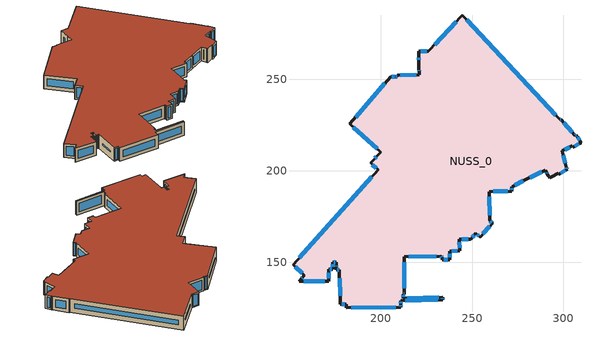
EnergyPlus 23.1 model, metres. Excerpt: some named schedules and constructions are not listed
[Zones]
NUSS_0
 floor outside (90.1-2019 Nonresidential CZ 0 Exterior Floor (Mass)): 212.43,130.4 233.89,130.82 233.92,129.52 210.98,129.03 211,126.92 211.06,125.4 181.29,125.03 181.34,127.05 178.02,126.95 177.53,146.03 175.88,145.98 175.81,150.01 173.82,149.97 173.85,146.31 171.54,146.22 171.71,139.51 155.67,139.72 158.32,142.97 152.12,148.59 198.61,200.5 194.57,204.29 199.98,210.22 183.21,225.63 205.69,251.58 208.18,251.55 209,251.56 209.01,252.18 221.12,252.46 220.8,265.38 226.17,265.28 244.76,285.19 298.17,227.85 298.54,228.11 306.54,219.26 307.05,219.42 309.58,215.47 305.01,212.9 304.72,213.67 299.39,210.87 299.23,210.58 301.6,201.94 301.92,200.86 297.34,198.08 297.01,198.79 293.62,196.86 292.45,196.22 291.76,197.36 289.93,200.26 279.66,195.3 271.88,191.21 271.7,191.2 271.74,188.78 259.45,188.7 259.71,172.76 261.27,171.35 254.37,163.77 252.13,165.79 249.38,162.71 243.03,162.64 243.22,156.25 237.74,156.15 237.86,151.38 233.6,151.34 233.59,152.69 232.87,153.4 212.9,153.09 213.06,132.59 212.4,132.59 z3.6
 wall outside (90.1-2019 Nonresidential CZ 0 Exterior Wall (Mass)): 297.01,198.79 297.34,198.08 301.92,200.86 301.6,201.94 299.23,210.58 299.39,210.87 304.72,213.67 305.01,212.9 309.58,215.47 307.05,219.42 306.54,219.26 298.54,228.11 298.17,227.85 244.76,285.19 226.17,265.28 220.8,265.38 221,257.15 221.12,252.46 209.01,252.18 209,251.56 208.18,251.55 205.69,251.58 183.21,225.63 199.98,210.22 194.57,204.29 198.61,200.5 152.12,148.59 158.32,142.97 155.67,139.72 171.71,139.51 171.54,146.22 173.85,146.31 173.82,149.97 175.81,150.01 175.88,145.98 177.53,146.03 178.02,126.95 181.34,127.05 181.29,125.03 211.06,125.4 211,126.92 210.98,129.03 233.92,129.52 233.89,130.82 212.43,130.4 212.4,132.59 213.06,132.59 212.9,153.09 232.87,153.4 233.59,152.69 233.6,151.34 237.86,151.38 237.74,156.15 243.22,156.25 243.03,162.64 249.38,162.71 252.13,165.79 254.37,163.77 261.27,171.35 259.71,172.76 259.45,188.7 271.74,188.78 271.7,191.2 271.88,191.21 279.66,195.3 289.93,200.26 291.76,197.36 292.45,196.22 z3.6:14.43; 292.45,196.22,3.6 293.62,196.86,3.6 297.01,198.79,3.6 297.01,198.79,14.43 293.62,196.86,14.43 292.45,196.22,14.43
 window (SinglePaneClr): 212.42,131.11 212.41,131.87 z4.32:13.71; 212.6,132.59 212.87,132.59 z3.79:14.24; 213.04,135.68 212.92,150 z6.69:11.34; 215.41,153.13 230.35,153.36 z6.12:11.91; 233.08,153.19 233.38,152.89 z3.89:14.14; 233.59,152.05 233.6,151.98 z4.24:13.8; 234.67,151.35 236.79,151.37 z4.67:13.36; 237.82,152.8 237.78,154.74 z5.02:13.01; 239.04,156.18 241.93,156.23 z4.9:13.13; 243.17,158.02 243.09,160.87 z5.37:12.66; 244.48,162.66 247.94,162.7 z5.04:12.99; 250.22,163.65 251.3,164.85 z4.86:13.17; 252.73,165.25 253.78,164.31 z4.4:13.63; 255.97,165.53 259.67,169.59 z5.98:12.05; 260.92,171.67 260.06,172.44 z4.08:13.95; 259.66,175.64 259.5,185.83 z6.47:11.56; 261.57,188.72 269.62,188.77 z5.71:12.32; 271.72,189.57 271.71,190.42 z4.39:13.65; 271.75,191.2 271.82,191.21 z3.65:14.38; 273.45,192.03 278.08,194.47 z5.38:12.65; 281.5,196.19 288.09,199.37 z5.64:12.39; 290.78,198.92 290.91,198.71 z5.19:12.84; 292.09,196.82 292.13,196.76 / 172.17,146.25 173.22,146.29 z4.23:13.8; 297.16,198.45 297.18,198.41 z3.97:14.06; 298.43,198.74 300.83,200.2 z4.88:13.15; 301.81,201.23 301.71,201.57 z3.98:14.05; 301.01,204.07 299.81,208.45 z5.81:12.22; 299.29,210.68 299.34,210.77 z3.72:14.31; 300.62,211.52 303.49,213.03 z4.99:13.04; 304.86,213.31 304.87,213.27 z3.99:14.04; 306.1,213.52 308.48,214.86 z4.86:13.18; 308.82,216.65 307.8,218.25 z5:13.03; 306.93,219.38 306.67,219.3 z3.73:14.3; 304.82,221.16 300.26,226.21 z6.17:11.86; 298.45,228.05 298.26,227.91 z3.71:14.32; 295.7,230.5 247.23,282.53 z7.23:10.81; 241.36,281.54 229.57,268.92 z8.59:9.44; 225.14,265.3 221.83,265.36 z4.63:13.4; 220.89,261.85 220.92,260.67 z7.12:10.91; 221.06,255 221.07,254.61 z5.75:12.28; 219.45,252.42 210.69,252.22 z5.27:12.76; 209.01,251.89 209.01,251.85 z3.9:14.13; 208.8,251.55 208.38,251.55 z3.8:14.23; 207.63,251.56 206.24,251.57 / 174.37,149.98 175.26,150 z4.15:13.88; 202.39,247.78 186.5,229.43 z8.63:9.4; 185.13,223.86 198.06,211.99 / 213.59,129.09 231.31,129.46 z6.21:11.82; 197.65,207.67 196.9,206.85 z7.06:10.97; 195.52,203.39 197.65,201.39 z4.91:13.12; 195.2,196.7 155.52,152.39 z8.7:9.33; 153.4,147.43 157.04,144.13 z5.33:12.7; 157.1,141.47 156.89,141.22 z5.54:12.5; 158.02,139.69 169.36,139.54 z5.95:12.08; 171.66,141.34 171.58,144.39 z5.43:12.6; 173.84,147.45 173.83,148.83 z4.73:13.3; 175.84,148.15 175.84,147.84 z5.46:12.57; 176.34,145.99 177.06,146.01 z4.07:13.97; 177.65,141.17 177.89,131.81 z8.46:9.57; 178.89,126.98 180.47,127.03 z4.47:13.56; 181.32,126.1 181.31,125.98 z4.55:13.48; 184.05,125.06 208.3,125.37 z6.36:11.67; 211.04,125.91 211.02,126.41 z4.11:13.92; 211,127.61 210.99,128.34 z4.29:13.74; 233.91,129.96 233.9,130.38 z4.04:13.99; 231.83,130.78 214.49,130.44 z5.66:12.37
 roof outside (90.1-2019 Nonresidential CZ 0 Exterior Roof (Mass)): 212.43,130.4 212.4,132.59 213.06,132.59 212.9,153.09 232.87,153.4 233.59,152.69 233.6,151.34 237.86,151.38 237.74,156.15 243.22,156.25 243.03,162.64 249.38,162.71 252.13,165.79 254.37,163.77 261.27,171.35 259.71,172.76 259.45,188.7 271.74,188.78 271.7,191.2 271.88,191.21 279.66,195.3 289.93,200.26 291.76,197.36 292.45,196.22 293.62,196.86 297.01,198.79 297.34,198.08 301.92,200.86 301.6,201.94 299.23,210.58 299.39,210.87 304.72,213.67 305.01,212.9 309.58,215.47 307.05,219.42 306.54,219.26 298.54,228.11 298.17,227.85 244.76,285.19 226.17,265.28 220.8,265.38 221.12,252.46 209.01,252.18 209,251.56 208.18,251.55 205.69,251.58 183.21,225.63 199.98,210.22 194.57,204.29 198.61,200.5 152.12,148.59 158.32,142.97 155.67,139.72 171.71,139.51 171.54,146.22 173.85,146.31 173.82,149.97 175.81,150.01 175.88,145.98 177.53,146.03 178.02,126.95 181.34,127.05 181.29,125.03 211.06,125.4 211,126.92 210.98,129.03 233.92,129.52 233.89,130.82 z14.43
[Schedule:Day:Hourly]
876ec8e8-6239-47af-bf89-a2084fae2918: Fraction, 0, 0, 0, 0, 0, 0, 0, 0, 1, 1, 1, 0, 0, 0, 0, 0, 0, 0, 1, 1, 1, 1, 0, 0
a9e61d66-6722-4b33-9324-143ab4627e9f: Fraction, 1, 0, 1, 1, 0, 0, 0, 0, 1, 1, 0, 0, 0, 1, 1, 1, 1, 0, 1, 0, 0, 1, 0, 0
1a0af2e9-4b42-4eb6-8c28-5a185e4a4d54: Fraction, 0, 0, 0, 0, 1, 1, 1, 1, 1, 1, 1, 0, 0, 1, 0, 0, 0, 0, 0, 1, 1, 1, 1, 1
e8d10a79-a582-440f-aabd-83c807ff15a0: Fraction, 1, 1, 1, 1, 0, 0, 0, 0, 0, 1, 0, 0, 0, 1, 0, 0, 0, 1, 1, 1, 1, 1, 1, 1
a1376700-d90e-460a-8a66-6aa942cc6954: Fraction, 1, 0, 0, 0, 0, 0, 0, 0, 1, 1, 1, 0, 0, 0, 0, 0, 1, 1, 1, 1, 1, 1, 1, 1
607036e4-3db6-4a3c-850c-1c5f49845c5d: Fraction, 1, 1, 1, 1, 1, 1, 1, 1, 1, 1, 1, 0, 0, 1, 0, 0, 0, 0, 1, 1, 1, 1, 1, 1
c1ba0cc3-5173-49c6-89cc-13a19dbe523c: Fraction, 1, 1, 1, 1, 1, 1, 1, 1, 1, 0, 1, 0, 0, 0, 0, 0, 0, 0, 1, 1, 1, 1, 1, 1
d56fc746-1639-4005-9360-7b05f8babd39: Fraction, 1, 1, 1, 1, 1, 1, 1, 1, 1, 1, 0, 0, 0, 1, 0, 0, 0, 0, 1, 1, 1, 1, 1, 1
f6ffa7d9-83e9-4cbc-b5a4-8c1c73e2650f: Fraction, 1, 1, 1, 1, 1, 1, 0, 0, 0, 1, 0, 1, 1, 1, 1, 1, 1, 1, 1, 0, 1, 1, 1, 1
be85f18a-2046-4d11-bdd0-4e70c95604e3: Fraction, 0, 1, 1, 1, 0, 1, 1, 1, 1, 1, 0, 0, 1, 0, 0, 0, 0, 1, 1, 1, 1, 1, 1, 1
70f38915-f384-47da-903e-f38c004f76d6: Fraction, 1, 1, 1, 1, 1, 1, 1, 1, 1, 0, 0, 0, 1, 1, 0, 0, 0, 0, 1, 1, 1, 1, 1, 1
03185762-53e7-451d-9bac-a02219a8906f: Fraction, 1, 1, 1, 1, 1, 1, 1, 1, 1, 0, 0, 0, 1, 1, 0, 0, 0, 1, 1, 1, 1, 1, 1, 1
9b2a5c97-5a77-4cc9-bbb3-cd25010448a4: Fraction, 1, 1, 1, 1, 0, 1, 1, 1, 1, 1, 0, 0, 0, 0, 0, 0, 0, 0, 1, 1, 1, 1, 0, 1
a3a9730d-a4e3-42da-8fc9-62bdb3ef0e84: Fraction, 1, 0, 0, 0, 0, 0, 0, 1, 1, 1, 0, 0, 0, 1, 1, 1, 1, 1, 0, 0, 0, 0, 0, 0
64ab7553-2957-4c19-a9d5-751102d3c31d: Fraction, 0, 0, 0, 0, 0, 0, 1, 1, 1, 1, 0, 0, 0, 1, 0, 0, 0, 0, 1, 1, 1, 1, 1, 1
115d0b0f-e25a-438b-a5c7-d4435b67be77: Fraction, 1, 0, 0, 0, 0, 0, 0, 0, 1, 1, 1, 1, 1, 1, 0, 0, 1, 1, 1, 1, 1, 1, 1, 1
3b2bc689-ce77-4ccb-8758-c49a0ed5814f: Fraction, 0, 1, 0, 0, 0, 0, 0, 0, 1, 1, 0, 0, 0, 0, 0, 0, 0, 0, 0, 0, 0, 0, 0, 0
2c651701-4658-4c84-9a32-1c25dcd04e94: Fraction, 0, 0, 0, 0, 0, 0, 0, 0, 0, 0, 1, 1, 0, 1, 1, 1, 1, 1, 1, 1, 1, 1, 1, 0
f1bae75f-fd01-4bd9-9b2b-234ea561d60c: Fraction, 0, 0, 0, 0, 0, 0, 0, 0, 1, 1, 1, 1, 1, 1, 0, 0, 1, 1, 1, 1, 0, 1, 1, 0
0bd6c0f0-91a2-47b5-aeb8-c6ce6e5885e1: Fraction, 0, 0, 0, 0, 0, 0, 0, 0, 1, 1, 1, 1, 1, 1, 0, 0, 1, 1, 1, 1, 1, 1, 1, 1
c49fa7bb-8597-4b8c-a215-db95079958b0: Fraction, 1, 0, 1, 0, 0, 0, 0, 0, 1, 1, 1, 0, 0, 0, 1, 1, 1, 1, 1, 1, 1, 1, 1, 1
9d1ccf5b-c270-4f60-be21-a23810dfac25: Fraction, 1, 0, 0, 0, 0, 0, 0, 0, 0, 1, 1, 0, 0, 0, 0, 0, 0, 1, 1, 1, 1, 1, 1, 1
31f15fd2-9e72-47d1-8dcd-68b05e15336f: Fraction, 1, 1, 1, 0, 0, 0, 0, 0, 1, 1, 1, 0, 0, 0, 0, 0, 0, 0, 0, 1, 1, 1, 1, 1
9667da01-54cd-43c4-9ef4-38d96ea0ba8d: Fraction, 1, 1, 1, 0, 0, 0, 0, 0, 1, 1, 0, 0, 0, 1, 0, 0, 0, 1, 0, 0, 0, 0, 0, 0
e2c40568-4e96-4941-afb5-d697df6a2b10: Fraction, 0, 1, 0, 0, 0, 0, 0, 0, 1, 1, 1, 1, 0, 1, 0, 1, 1, 1, 1, 1, 1, 1, 1, 1
683656f6-fadc-4041-9fb2-deaece7f9281: Fraction, 1, 1, 1, 1, 1, 1, 1, 1, 1, 1, 1, 1, 1, 0, 0, 0, 1, 1, 1, 1, 1, 1, 1, 1
9840b3d5-c65a-49dd-80b7-ae89a209f22c: Fraction, 1, 1, 1, 1, 0, 1, 1, 1, 1, 1, 1, 0, 0, 0, 0, 0, 0, 1, 1, 1, 1, 1, 1, 1
b28a7bb1-4176-4dd3-9a4f-ab84fb976739: Fraction, 1, 1, 1, 1, 0, 1, 1, 1, 1, 0, 0, 1, 1, 0, 0, 0, 0, 0, 0, 0, 0, 0, 0, 0
d6e51689-f7c2-4301-b57e-c6fa9a5daa15: Fraction, 0, 0, 0, 0, 0, 0, 0, 0, 0, 1, 1, 0, 1, 0, 0, 0, 0, 0, 0, 1, 1, 1, 1, 0
6c3073a6-ab06-4235-9017-6927200e6482: Fraction, 0, 0, 0, 0, 0, 0, 0, 0, 1, 1, 1, 1, 1, 1, 0, 0, 0, 1, 1, 1, 1, 1, 1, 1
a42f48ff-5fff-44b7-8fd0-f8e580e06539: Fraction, 1, 1, 0, 1, 1, 1, 1, 0, 1, 1, 1, 1, 1, 0, 0, 0, 0, 1, 1, 1, 1, 1, 0, 1
40ff4dd5-4854-40ae-8f99-805271141028: Fraction, 1, 1, 0, 0, 0, 0, 0, 0, 1, 1, 1, 0, 0, 0, 0, 0, 0, 0, 1, 1, 1, 1, 1, 1
8f78ffef-9e08-42af-a63c-990ef2441115: Fraction, 1, 1, 0, 0, 0, 0, 0, 0, 1, 1, 0, 0, 0, 0, 0, 0, 0, 0, 0, 1, 1, 1, 1, 1
2d841ac1-fd33-4e80-bcba-2aa0d97fcb88: Fraction, 1, 1, 0, 0, 0, 0, 0, 0, 1, 0, 0, 0, 0, 0, 0, 0, 0, 0, 1, 1, 1, 1, 1, 1
733950cd-955d-48b0-a97e-17ca6e33c9a2: Fraction, 1, 1, 0, 0, 0, 0, 0, 0, 1, 1, 0, 0, 0, 0, 0, 0, 0, 0, 1, 1, 1, 1, 1, 1
51c1cd0a-3499-49ea-aa6d-aed0d9b77526: Fraction, 1, 1, 0, 0, 0, 0, 0, 0, 1, 0, 1, 0, 0, 0, 0, 0, 0, 0, 1, 1, 1, 1, 1, 1
f3e3f36a-d68d-48b3-ae33-781fc5dfb02f: Fraction, 1, 1, 1, 1, 1, 1, 1, 1, 1, 1, 1, 0, 0, 0, 0, 0, 0, 0, 1, 1, 1, 1, 1, 1
3df33831-85c5-448b-8aac-588433c1bd33: Fraction, 1, 1, 1, 1, 1, 1, 1, 1, 1, 0, 0, 0, 0, 0, 0, 0, 0, 1, 1, 1, 1, 1, 1, 1
426ca321-c787-4ba9-b261-dcfc3acb5232: Fraction, 1, 0, 0, 0, 0, 0, 0, 0, 0, 0, 0, 0, 1, 1, 1, 0, 0, 1, 1, 1, 1, 1, 1, 1
c36c2ac1-c6d0-463b-b881-41b8fd4b05bf: Fraction, 1, 0, 1, 0, 0, 0, 0, 0, 0, 1, 1, 1, 0, 0, 0, 0, 0, 1, 1, 1, 1, 1, 1, 0
6a3100f2-e325-48a1-8bea-269bdbf3876a: Fraction, 1, 1, 1, 0, 0, 0, 1, 0, 1, 1, 1, 0, 1, 1, 1, 1, 1, 1, 1, 1, 1, 1, 1, 1
13a0a8f6-bf20-4d9d-9014-93e2b870b512: Fraction, 0, 0, 0, 0, 0, 0, 0, 0, 1, 1, 1, 0, 0, 1, 1, 1, 1, 1, 1, 1, 1, 1, 1, 1
e94b80a1-a26d-4c09-9998-321c404c070a: Fraction, 1, 1, 1, 1, 1, 1, 0, 0, 1, 1, 1, 1, 0, 0, 0, 1, 1, 1, 1, 1, 1, 1, 1, 1
3e8813d0-492f-488b-8516-507ab90dc8ef: Fraction, 1, 1, 0, 0, 0, 0, 0, 0, 1, 1, 1, 1, 0, 0, 0, 0, 1, 1, 1, 1, 1, 1, 1, 1
3bcbf811-bb92-4763-b3d1-95e8e9118ecb: Fraction, 1, 1, 1, 0, 0, 0, 1, 1, 1, 1, 1, 0, 0, 0, 0, 0, 0, 0, 1, 1, 1, 1, 1, 1
92a0dfc7-dd3e-4fba-89ee-3372377ad9b2: Fraction, 1, 1, 1, 0, 0, 0, 1, 1, 1, 1, 0, 0, 0, 0, 0, 0, 0, 0, 0, 1, 1, 1, 1, 1
c68e7d12-3680-4a09-af37-bcef95bc8e46: Fraction, 1, 1, 1, 1, 1, 0, 0, 1, 1, 1, 1, 1, 1, 1, 1, 1, 1, 1, 1, 1, 1, 1, 1, 1
601cade8-ff11-4891-a10b-39adedb5c787: Fraction, 1, 1, 1, 1, 1, 1, 1, 1, 1, 1, 1, 1, 0, 1, 0, 0, 0, 0, 1, 1, 1, 1, 1, 1
9373191d-be75-43cd-90f2-d310777f5c83: Fraction, 1, 1, 1, 1, 1, 0, 0, 0, 1, 1, 1, 0, 0, 0, 0, 0, 1, 1, 1, 1, 1, 1, 1, 1
60a4c92b-93cf-41ec-acf1-fa337fb630fd: Fraction, 1, 1, 1, 1, 1, 1, 1, 1, 1, 0, 1, 0, 0, 0, 1, 0, 1, 1, 1, 1, 1, 1, 1, 1
b68450ac-d91c-4fd7-99b4-5c5364d8ed33: Fraction, 1, 1, 1, 1, 0, 1, 0, 1, 1, 1, 0, 0, 0, 1, 0, 0, 0, 1, 1, 1, 0, 0, 0, 0
922d8e17-64c5-4a9d-aaba-7cd021e45c19: Fraction, 0, 0, 1, 1, 0, 0, 0, 0, 1, 1, 1, 1, 1, 1, 1, 1, 1, 1, 1, 1, 1, 1, 1, 1
3419db39-1596-493b-9e68-723a86614c9c: Fraction, 1, 1, 1, 1, 1, 0, 1, 0, 1, 1, 1, 0, 0, 0, 0, 0, 1, 1, 1, 0, 0, 0, 0, 0
aa10c522-baba-4d78-81ab-bdcbdafb8d4d: Fraction, 0, 0, 0, 1, 1, 0, 0, 0, 1, 1, 1, 1, 1, 1, 1, 1, 1, 1, 1, 1, 1, 1, 1, 1
f64d1df0-918c-460b-90d2-700eb7d60278: Fraction, 1, 1, 1, 1, 0, 1, 0, 0, 0, 1, 1, 1, 0, 1, 1, 1, 1, 1, 1, 1, 1, 1, 1, 1
697aae9e-ebb0-44ca-b2d9-b99f6609d1a6: Fraction, 1, 1, 1, 0, 1, 1, 1, 1, 1, 1, 1, 0, 0, 1, 0, 0, 1, 0, 1, 1, 1, 1, 1, 1
e66be186-ca1f-4d33-81fa-adbc96aed0f5: Fraction, 1, 1, 1, 1, 1, 1, 1, 1, 1, 1, 1, 0, 0, 1, 1, 1, 1, 1, 1, 1, 1, 1, 1, 0
3432108e-c91b-4fef-a189-9a335c9d973e: Fraction, 0, 1, 0, 0, 0, 0, 0, 0, 1, 1, 1, 0, 0, 0, 0, 0, 1, 1, 1, 1, 1, 1, 1, 1
bda50679-5ae6-484f-939a-b6d9dbf6f324: Fraction, 1, 0, 0, 0, 0, 0, 0, 0, 1, 1, 0, 1, 1, 1, 0, 1, 1, 1, 1, 1, 0, 0, 0, 0
f6e8aff2-da4b-4d65-bc4d-cc71d5a118e6: Fraction, 0, 0, 0, 1, 0, 1, 1, 1, 1, 1, 1, 1, 0, 0, 0, 0, 1, 0, 1, 1, 1, 1, 1, 1
4544db79-f6e6-4c6d-97bc-f2e3af44b91e: Fraction, 1, 1, 1, 1, 1, 1, 0, 0, 1, 1, 1, 0, 0, 1, 1, 1, 1, 1, 1, 1, 1, 1, 1, 1
9bf44b40-4f3f-4c79-898a-d7f8497a358e: Fraction, 1, 0, 0, 0, 0, 0, 1, 0, 0, 0, 0, 1, 1, 1, 1, 1, 1, 1, 1, 1, 1, 1, 1, 1
74c57078-0b44-4d18-9a5c-e48d6593fe95: Fraction, 1, 1, 1, 0, 1, 0, 0, 1, 1, 1, 1, 0, 1, 0, 0, 0, 0, 0, 0, 1, 1, 1, 1, 1
1dd183df-8a21-46ab-80e7-a89408cd0f79: Fraction, 1, 1, 1, 0, 0, 0, 1, 1, 1, 1, 1, 1, 0, 0, 0, 0, 1, 1, 1, 1, 1, 1, 1, 1
9b435826-20fd-46d9-9b9a-4bc92621f0a6: Fraction, 1, 0, 0, 0, 0, 1, 0, 0, 1, 1, 1, 0, 0, 0, 0, 0, 0, 0, 0, 1, 1, 1, 1, 1
9dcae1f7-a80c-4531-ac4f-d58bc6ae8ba5: Fraction, 1, 1, 0, 0, 0, 1, 1, 0, 1, 1, 0, 0, 0, 0, 0, 0, 0, 0, 0, 0, 1, 1, 1, 1
39b3cbb4-3586-491f-9795-7a064f88abcf: Fraction, 1, 1, 1, 1, 1, 1, 1, 0, 1, 1, 0, 0, 0, 0, 0, 0, 1, 0, 0, 0, 0, 0, 1, 1
6b486610-c3a1-4f6e-891a-083130f1460c: Fraction, 1, 1, 1, 1, 1, 1, 1, 1, 1, 0, 1, 0, 0, 0, 1, 1, 1, 1, 1, 1, 1, 1, 0, 0
2345252a-76a2-4214-a964-5dd1ff30ef0b: Fraction, 0, 0, 0, 0, 0, 0, 0, 0, 0, 1, 0, 1, 1, 0, 1, 1, 1, 1, 1, 0, 1, 1, 1, 0
9e7f9ef8-f346-4500-aac0-b18bab8b5892: Fraction, 0, 0, 0, 0, 0, 0, 0, 0, 1, 1, 1, 0, 0, 0, 1, 1, 0, 0, 1, 1, 1, 1, 1, 0
3a8a4569-bfd8-4016-8488-ffe6d2ca4c98: Fraction, 1, 1, 1, 1, 1, 1, 1, 1, 1, 1, 0, 1, 0, 0, 0, 1, 1, 1, 1, 1, 1, 1, 1, 1
088495ad-3014-4146-9594-a4451b7567fc: Fraction, 1, 0, 0, 0, 0, 0, 0, 0, 0, 1, 0, 0, 0, 0, 0, 1, 1, 1, 1, 0, 1, 0, 0, 0
a20d4cd5-df48-412a-aed5-fc9e41d4c4a2: Fraction, 1, 1, 1, 1, 0, 0, 0, 0, 0, 0, 0, 1, 1, 1, 1, 1, 1, 1, 0, 1, 1, 1, 1, 1
3f1106c9-b0c4-41ee-b0cf-b9bc961b46bd: Fraction, 1, 0, 1, 1, 0, 1, 1, 0, 1, 1, 0, 0, 0, 1, 1, 0, 1, 1, 1, 1, 1, 1, 1, 1
24c934a2-3e93-4215-87f0-287372ba6b7c: Fraction, 1, 1, 1, 1, 0, 0, 0, 0, 1, 1, 0, 0, 1, 1, 1, 1, 1, 1, 1, 1, 1, 1, 1, 1
4371a0ed-4ac4-4768-b2b9-5d9ca4f572a7: Fraction, 1, 1, 1, 1, 1, 0, 1, 1, 1, 0, 1, 0, 0, 0, 0, 0, 1, 1, 1, 1, 1, 1, 1, 0
f719356a-e418-4000-aad6-70e1bd826c34: Fraction, 0, 0, 0, 0, 0, 0, 0, 0, 1, 0, 0, 0, 0, 0, 0, 0, 1, 1, 1, 1, 1, 1, 1, 1
b4343fa4-8995-423f-bab3-6d518d9c9536: Fraction, 1, 1, 1, 1, 1, 1, 1, 1, 1, 0, 0, 0, 0, 0, 0, 1, 1, 1, 1, 1, 1, 1, 1, 1
21738ec4-87f6-42b0-ada5-1f684e99e804: Fraction, 1, 0, 1, 1, 0, 0, 0, 0, 1, 0, 0, 0, 0, 0, 0, 0, 0, 0, 1, 1, 1, 1, 1, 1
720d78a4-c903-418e-be40-1dabe072cf2d: Fraction, 1, 1, 0, 0, 0, 0, 0, 0, 1, 1, 1, 1, 1, 0, 1, 0, 0, 1, 1, 1, 1, 1, 1, 1
cd8457eb-e8cb-42c0-ad94-bfe82de98873: Fraction, 1, 1, 0, 0, 0, 0, 0, 0, 0, 0, 1, 1, 1, 1, 1, 1, 1, 1, 1, 1, 0, 1, 1, 1
0dc55207-26b7-49a7-ac68-a10559016382: Fraction, 0, 0, 0, 0, 0, 1, 1, 1, 1, 1, 1, 0, 0, 0, 0, 0, 0, 1, 1, 1, 1, 1, 1, 1
15246a11-16b7-4809-9374-20e35c2a04db: Fraction, 1, 0, 0, 0, 0, 0, 0, 1, 1, 1, 1, 1, 1, 1, 1, 1, 0, 0, 0, 0, 0, 0, 0, 0
e06ba431-1cac-4688-90c9-a3f9657cfd1f: Fraction, 1, 0, 1, 1, 0, 1, 1, 1, 1, 1, 1, 1, 0, 1, 1, 1, 1, 1, 1, 1, 1, 1, 1, 1
351f055f-62be-4399-a64f-3c5ae52aae04: Fraction, 1, 0, 0, 0, 0, 0, 0, 0, 0, 0, 1, 1, 1, 1, 1, 0, 0, 1, 1, 1, 1, 1, 1, 1
816a9efe-285f-43fb-987d-a6d5d2e33960: Fraction, 0, 0, 0, 1, 0, 0, 0, 0, 1, 1, 0, 0, 0, 0, 0, 0, 0, 0, 1, 1, 1, 1, 1, 1
48b0f9d1-77e4-4755-866d-5ea3281d1d9a: Fraction, 1, 0, 1, 1, 1, 1, 1, 1, 1, 1, 0, 1, 1, 1, 0, 0, 0, 0, 0, 1, 1, 1, 1, 0
e05d9dc6-ea24-4166-9544-ccacc8149626: Fraction, 0, 0, 0, 0, 0, 1, 0, 0, 0, 1, 1, 1, 1, 0, 0, 1, 1, 1, 1, 1, 1, 1, 1, 0
e8570201-0a0c-4c13-96bf-accef72f5e24: Fraction, 0, 0, 0, 0, 0, 0, 1, 1, 1, 1, 1, 0, 0, 0, 0, 0, 0, 1, 1, 1, 1, 1, 1, 1
49b571b2-bf1f-4f9b-ad0d-2b56bd1ef5a4: Fraction, 1, 0, 0, 0, 0, 0, 0, 1, 1, 1, 1, 0, 0, 0, 0, 1, 1, 1, 1, 1, 1, 1, 1, 1
337403ee-a6ff-45dd-98e0-a04807846a44: Fraction, 1, 1, 0, 0, 0, 0, 0, 1, 1, 1, 0, 0, 0, 0, 1, 1, 1, 1, 1, 1, 1, 1, 1, 1
10c7bf96-d7c6-4c30-81ea-9029f5922230: Fraction, 0, 0, 0, 0, 0, 0, 0, 1, 1, 0, 0, 0, 1, 1, 1, 1, 1, 1, 1, 1, 1, 1, 1, 1
73fadde5-23a4-4cbe-8016-394e44426f30: Fraction, 0, 0, 0, 0, 0, 0, 0, 0, 1, 0, 0, 1, 1, 1, 0, 0, 1, 1, 1, 1, 1, 1, 1, 1
ed708cc0-8456-4eea-a7d8-5f320bb02ded: Fraction, 1, 1, 1, 0, 0, 0, 1, 1, 1, 0, 0, 0, 0, 0, 0, 0, 0, 0, 1, 1, 1, 1, 1, 1
ee39e2d9-1a3f-404f-8d1f-2329d7a6ddd9: Fraction, 1, 1, 1, 1, 1, 1, 1, 0, 0, 0, 0, 1, 1, 1, 1, 1, 1, 1, 1, 1, 1, 1, 1, 0
6ccc0f88-3d54-4476-a059-d7117e05367d: Fraction, 0, 0, 0, 0, 0, 0, 0, 0, 1, 1, 1, 0, 0, 0, 0, 1, 1, 1, 0, 0, 0, 0, 0, 0
8816c118-fb44-4a20-bdd6-8ae7d16e6015: Fraction, 0, 0, 0, 0, 0, 0, 0, 0, 0, 0, 0, 0, 0, 0, 0, 1, 1, 1, 1, 0, 0, 0, 1, 0
a3965fbe-8fce-42e6-89bd-3688f0cd41fd: Fraction, 0, 0, 0, 0, 0, 0, 0, 0, 1, 1, 0, 0, 1, 0, 1, 1, 1, 1, 1, 1, 1, 1, 1, 0
f490c71d-f4b7-4a31-9462-1121b848202a: Fraction, 0, 0, 0, 0, 0, 0, 0, 1, 1, 1, 0, 1, 1, 1, 1, 1, 1, 1, 1, 0, 0, 0, 0, 0
5202d791-ba9d-4538-92dc-ee2dac61356f: Fraction, 0, 0, 0, 0, 0, 1, 1, 1, 1, 1, 0, 0, 0, 0, 0, 0, 0, 1, 1, 1, 1, 1, 1, 1
f6f05dee-a0e1-4311-944f-571f9fe0c809: Fraction, 0, 0, 0, 0, 0, 0, 0, 0, 0, 0, 1, 1, 1, 1, 1, 1, 0, 1, 1, 1, 1, 1, 1, 1
6c4c6eca-5c6a-4452-ac20-323a449c7a6b: Fraction, 0, 0, 0, 0, 0, 0, 0, 0, 0, 0, 0, 0, 1, 1, 1, 1, 1, 1, 1, 1, 1, 0, 0, 0
70cf590a-6487-45e4-a5f2-3e9c93425fb6: Fraction, 0, 0, 0, 0, 0, 0, 0, 1, 1, 1, 0, 0, 0, 0, 0, 0, 0, 1, 1, 1, 1, 0, 0, 0
1782b94c-5a60-464c-a027-787108a9384f: Fraction, 0, 0, 0, 0, 0, 0, 0, 0, 1, 1, 0, 0, 0, 0, 1, 0, 0, 0, 0, 0, 0, 0, 0, 0
7dfa72b6-343a-4050-90bd-a52f681e4092: Fraction, 0, 0, 0, 0, 0, 0, 0, 0, 0, 1, 1, 1, 1, 0, 1, 1, 1, 1, 1, 1, 1, 1, 1, 1
3f8a1e2c-6b60-44e3-adf4-676d03df1d1e: Fraction, 0, 0, 0, 0, 0, 0, 0, 0, 1, 0, 0, 0, 0, 0, 0, 0, 0, 1, 0, 0, 0, 0, 0, 0
d864490d-3210-45f4-a638-eb8f16cc39bd: Fraction, 0, 0, 0, 0, 0, 0, 0, 0, 1, 1, 0, 0, 0, 0, 0, 0, 1, 1, 1, 1, 1, 1, 0, 0
a696936d-ca4b-4eed-8abb-c7522f789ac4: Fraction, 0, 0, 0, 0, 0, 0, 0, 1, 1, 1, 0, 0, 0, 1, 1, 1, 1, 0, 0, 0, 0, 0, 0, 0
2cf2c911-c1f7-40e5-9d51-7087e715f1e9: Fraction, 0, 0, 0, 0, 0, 0, 0, 0, 1, 1, 0, 0, 0, 0, 0, 0, 0, 1, 1, 1, 1, 1, 1, 0
799180d2-b9ae-40be-af0a-a6a48dacb040: Fraction, 0, 0, 0, 0, 1, 0, 0, 1, 1, 1, 1, 0, 0, 0, 0, 0, 1, 1, 1, 1, 1, 1, 1, 1
44f7ef31-971a-4518-8545-d919656c95d8: Fraction, 1, 1, 1, 1, 1, 0, 0, 0, 1, 1, 1, 1, 1, 0, 1, 1, 1, 1, 1, 1, 1, 1, 1, 1
9433f418-59da-4112-9de5-fa22b9416852: Fraction, 0, 0, 0, 0, 0, 0, 0, 0, 1, 1, 0, 0, 0, 0, 1, 1, 1, 1, 1, 1, 1, 1, 1, 1
6f784ecb-854b-4f03-bb5f-07babbe35941: Fraction, 1, 1, 1, 1, 1, 1, 1, 0, 1, 1, 1, 1, 1, 0, 1, 1, 1, 1, 1, 1, 1, 1, 0, 0
34b975d4-40c4-45cb-9901-a1a1e7789b1f: Fraction, 0, 0, 0, 0, 0, 0, 0, 0, 1, 1, 1, 0, 1, 1, 1, 1, 1, 1, 1, 1, 1, 0, 0, 0
3d01a4df-efe5-4dfd-98ee-79d237534ae2: Fraction, 0, 0, 0, 0, 0, 0, 0, 0, 1, 1, 1, 1, 0, 0, 0, 1, 1, 1, 1, 1, 1, 1, 0, 0
fbac8772-4cdc-4e57-8465-cc7b9f5eac71: Fraction, 0, 0, 0, 0, 0, 0, 0, 0, 0, 1, 1, 1, 0, 0, 1, 1, 1, 1, 1, 0, 0, 0, 0, 0
d589e3ea-5053-4ea2-9c20-be2d4909c665: Fraction, 0, 0, 0, 0, 0, 0, 0, 0, 1, 0, 1, 1, 0, 0, 0, 0, 0, 0, 0, 0, 0, 0, 0, 0
c4916abb-b2ad-476d-8f96-8484dc341e54: Fraction, 0, 0, 0, 0, 0, 0, 0, 0, 1, 1, 0, 1, 1, 1, 1, 1, 1, 1, 0, 0, 0, 0, 0, 0
7a63e994-8349-4fb9-9334-19aaf1661e27: Fraction, 0, 0, 0, 0, 0, 0, 0, 0, 0, 1, 1, 1, 1, 0, 1, 1, 1, 1, 0, 0, 0, 0, 0, 0
b35114da-5655-47b6-8de6-31ac881dc5b9: Fraction, 0, 0, 0, 0, 0, 0, 0, 0, 0, 1, 1, 1, 0, 1, 1, 1, 1, 1, 1, 1, 1, 1, 1, 0
3335b501-af20-4e84-8871-4ff38f09e91e: Fraction, 0, 0, 0, 0, 0, 0, 0, 0, 0, 1, 1, 1, 0, 0, 0, 0, 1, 0, 0, 0, 0, 0, 0, 0
8c68b96a-309b-4b31-8be1-7ae49cd13c84: Fraction, 0, 0, 0, 0, 0, 0, 0, 0, 1, 1, 0, 0, 1, 1, 1, 1, 0, 0, 0, 0, 0, 0, 0, 0
08df0620-bc0f-4f1e-a291-d97b0265b07c: Fraction, 0, 0, 0, 0, 0, 0, 0, 0, 1, 1, 1, 1, 0, 0, 0, 0, 0, 0, 0, 0, 0, 0, 0, 0
23f87ad7-04ca-4383-aea9-5747ff55a658: Fraction, 0, 0, 0, 0, 0, 0, 0, 0, 1, 1, 1, 1, 1, 1, 1, 0, 0, 0, 0, 0, 0, 0, 0, 0
cbba1440-437c-4dc6-bc1d-d4b3165ffd57: Fraction, 0, 0, 0, 0, 0, 0, 0, 0, 0, 0, 0, 0, 0, 0, 0, 1, 1, 1, 0, 0, 0, 0, 0, 0
5480ca2d-c97a-4c48-badc-64dd90faf97c: Fraction, 0, 0, 0, 0, 0, 0, 0, 0, 1, 0, 0, 0, 0, 0, 0, 0, 0, 0, 0, 0, 0, 0, 0, 0
e3ecac3e-90a6-4fb0-8ded-8c5df6200a0b: Fraction, 0, 0, 0, 0, 0, 0, 0, 0, 0, 1, 1, 1, 1, 1, 1, 1, 0, 0, 1, 1, 1, 1, 0, 0
b3145cb1-c501-4b5a-a994-2fc55e78c927: Fraction, 0, 0, 0, 0, 0, 0, 0, 1, 1, 1, 0, 0, 0, 0, 0, 0, 0, 1, 1, 1, 1, 1, 1, 1
7cc062d3-7db4-4101-8eab-def4c144b714: Fraction, 1, 0, 0, 0, 0, 0, 0, 0, 1, 1, 0, 1, 0, 0, 0, 1, 1, 1, 1, 1, 1, 1, 1, 0
f1012adb-a5e9-41f9-ab78-9b0f5e6356ed: Fraction, 0, 0, 0, 0, 0, 0, 0, 0, 1, 1, 1, 0, 0, 0, 1, 1, 1, 0, 0, 0, 0, 0, 0, 0
141212f1-c4aa-45d0-8125-36cd331c4696: Fraction, 0, 0, 0, 0, 0, 0, 0, 0, 1, 1, 0, 0, 0, 0, 0, 0, 0, 0, 1, 1, 1, 1, 0, 0
e6f94b54-92af-43df-92e9-2e366d776720: Fraction, 0, 0, 0, 0, 0, 0, 0, 0, 1, 1, 0, 1, 1, 1, 0, 0, 0, 0, 0, 0, 0, 0, 0, 0
c2bd7b1b-f535-4c74-9d5c-cfb81de0ec8c: Fraction, 0, 0, 0, 0, 0, 0, 0, 0, 1, 1, 1, 0, 0, 1, 1, 1, 1, 1, 1, 1, 0, 0, 0, 0
ab33c93b-2851-4ab8-9998-4b37505cfaaf: Fraction, 0, 0, 0, 0, 0, 0, 0, 0, 1, 1, 0, 0, 0, 0, 1, 1, 0, 1, 1, 1, 1, 0, 0, 0
8174e060-dd23-4e38-af91-e0f2421186ad: Fraction, 0, 0, 0, 0, 0, 0, 0, 0, 0, 1, 0, 0, 0, 0, 0, 0, 0, 1, 1, 1, 1, 1, 0, 0
c4c1c104-fa2d-4e91-b125-bdb01620f8da: Fraction, 0, 0, 0, 0, 0, 0, 0, 0, 1, 1, 0, 0, 0, 1, 0, 0, 1, 1, 0, 0, 0, 0, 0, 0
d71529bb-8d10-426c-b35f-bbcff7db770e: Fraction, 0, 0, 0, 0, 0, 0, 0, 0, 0, 1, 1, 1, 1, 0, 1, 1, 1, 1, 1, 1, 1, 0, 0, 0
017bc6e2-0370-4f22-a1da-ac7d24404963: Fraction, 0, 0, 0, 0, 0, 0, 0, 0, 1, 1, 1, 0, 0, 0, 0, 1, 1, 1, 1, 1, 1, 1, 1, 1
c8fc45f6-69d4-44ac-8fce-0d0673151ce0: Fraction, 1, 0, 0, 0, 0, 0, 0, 1, 1, 1, 0, 0, 0, 0, 1, 1, 1, 1, 1, 1, 0, 0, 0, 1
8a50fe84-0c52-4590-be90-dc87442c7943: Fraction, 1, 1, 1, 1, 1, 1, 1, 1, 1, 1, 1, 0, 0, 1, 1, 0, 1, 1, 1, 1, 1, 1, 1, 1
ca64477e-dbdb-4330-a299-37f73a9c3bf6: Fraction, 1, 1, 1, 1, 1, 1, 1, 1, 1, 1, 1, 0, 0, 0, 0, 1, 1, 1, 1, 1, 1, 1, 1, 1
70083ee0-a007-4558-871b-670080fb052b: Fraction, 1, 1, 1, 1, 1, 1, 1, 1, 1, 1, 1, 0, 1, 1, 1, 1, 1, 1, 1, 1, 1, 1, 1, 1
4067473e-5e5d-4d10-81d9-7fd25f9d4eac: Fraction, 1, 1, 1, 1, 0, 1, 1, 1, 1, 1, 1, 0, 0, 0, 1, 1, 1, 1, 1, 1, 1, 1, 1, 1
36013513-7e0f-4178-a59f-a52e7f62d027: Fraction, 1, 1, 1, 1, 0, 1, 1, 1, 1, 1, 1, 0, 0, 0, 1, 0, 0, 0, 1, 1, 0, 0, 0, 0
a90c5cd5-f62c-49a5-a668-caf4896b9ad3: Fraction, 0, 0, 0, 1, 0, 0, 0, 0, 1, 0, 0, 0, 0, 0, 0, 0, 0, 0, 0, 0, 0, 0, 0, 0
7b433d58-afdc-4c62-a2c6-f18a07414825: Fraction, 0, 0, 0, 0, 0, 0, 0, 0, 0, 1, 1, 1, 0, 0, 1, 1, 0, 0, 0, 0, 0, 0, 0, 0
26840548-99b5-4eb1-b511-56ecd7753253: Fraction, 0, 0, 0, 0, 0, 0, 0, 0, 0, 1, 1, 0, 0, 1, 0, 1, 0, 0, 1, 0, 1, 1, 0, 1
a36f38a9-81ca-4ebb-b569-748d2365c918: Fraction, 1, 0, 0, 0, 0, 0, 0, 0, 0, 0, 0, 0, 0, 1, 1, 1, 1, 1, 1, 1, 0, 0, 0, 0
4f29c3a1-37b2-4234-a359-06137678fce3: Fraction, 0, 0, 0, 0, 0, 0, 0, 0, 0, 0, 0, 0, 1, 1, 1, 1, 1, 1, 1, 0, 0, 0, 0, 0
9f4226a9-15c6-49a1-a16c-775b975aba5b: Fraction, 0, 0, 0, 0, 0, 0, 0, 0, 0, 0, 0, 0, 0, 0, 1, 0, 0, 0, 1, 0, 0, 0, 0, 0
2288f1d3-1f85-40ea-94c1-5174e1d7b1e0: Fraction, 0, 0, 0, 0, 0, 0, 0, 0, 0, 1, 1, 1, 1, 1, 1, 1, 1, 1, 1, 1, 0, 0, 0, 0
81f86bf0-9c2b-418a-8078-1685ff7ce85b: Fraction, 0, 0, 0, 0, 0, 0, 0, 0, 1, 1, 1, 1, 0, 0, 0, 0, 1, 1, 1, 1, 1, 1, 0, 1
65bbad76-f18c-41e5-9143-9ca155bef868: Fraction, 0, 0, 0, 0, 0, 0, 0, 0, 0, 0, 1, 0, 0, 0, 0, 1, 1, 1, 1, 1, 0, 0, 0, 1
0be37e0f-ff24-4c2e-8f27-08c5c57f0cf0: Fraction, 0, 0, 0, 0, 0, 0, 0, 0, 0, 1, 1, 1, 1, 0, 0, 0, 0, 0, 0, 0, 0, 0, 0, 0
27c9e59b-4c1c-456d-b9d0-9d9449ab40ad: Fraction, 0, 0, 0, 0, 0, 0, 0, 0, 0, 0, 1, 1, 1, 1, 1, 1, 1, 0, 1, 0, 0, 0, 0, 0
3eeb9726-128c-4e01-a406-ee5db31c9b9f: Fraction, 0, 0, 0, 0, 0, 0, 0, 0, 1, 1, 1, 1, 0, 1, 0, 1, 0, 0, 0, 0, 1, 0, 0, 0
3b134cba-a11a-4a69-a67e-143b188c90e8: Fraction, 0, 0, 0, 0, 0, 0, 0, 0, 1, 1, 1, 1, 0, 1, 1, 1, 1, 1, 1, 1, 1, 0, 0, 0
47e56630-79e5-4987-83ee-80fa8d9d1e0a: Fraction, 0, 0, 0, 0, 0, 0, 0, 0, 1, 1, 1, 0, 1, 0, 0, 1, 1, 1, 1, 1, 1, 1, 1, 0
a582b1a3-0bd1-4919-8f53-629563a9ba44: Fraction, 0, 0, 1, 1, 0, 0, 1, 0, 1, 1, 1, 1, 0, 1, 1, 1, 1, 1, 1, 1, 1, 1, 1, 1
db86c734-0fc6-434b-9c74-476fd2d81915: Fraction, 1, 1, 0, 1, 1, 1, 0, 1, 1, 1, 1, 1, 1, 0, 0, 1, 1, 1, 1, 1, 1, 1, 1, 1
bbb05fbc-99de-4183-9c52-8c629182ab58: Fraction, 1, 1, 1, 1, 1, 1, 1, 1, 1, 1, 1, 0, 0, 0, 0, 0, 1, 1, 1, 1, 1, 1, 0, 1
018d5c1d-d568-471b-a32f-85fe7f472765: Fraction, 0, 0, 1, 1, 0, 1, 1, 0, 1, 1, 1, 0, 0, 0, 0, 1, 1, 1, 1, 1, 1, 1, 1, 1
7bc74efd-23b1-4b26-a794-229e0f79f316: Fraction, 1, 0, 1, 0, 0, 0, 0, 0, 1, 1, 1, 0, 0, 0, 0, 0, 1, 1, 1, 1, 1, 1, 1, 1
bffbea45-af2a-4325-83a5-9ba3d3c47eac: Fraction, 1, 0, 0, 0, 0, 0, 0, 0, 1, 1, 1, 1, 0, 0, 0, 0, 1, 1, 1, 1, 1, 1, 1, 1
69aef8ac-e3c5-445a-89aa-15d8400437da: Fraction, 1, 1, 1, 0, 0, 1, 1, 0, 1, 1, 1, 0, 0, 0, 0, 0, 1, 1, 1, 1, 1, 1, 1, 1
2cb98476-9994-41d8-bc19-6af672674e47: Fraction, 1, 0, 0, 0, 0, 1, 1, 0, 1, 1, 1, 1, 1, 1, 1, 1, 1, 1, 1, 1, 1, 1, 0, 0
[Schedule:Year]
CoolAvail_NUSS_0: Fraction, CoolAvail_NUSS_0_0, 1, 1, 1, 7, CoolAvail_NUSS_0_1, 1, 8, 1, 14, CoolAvail_NUSS_0_2, 1, 15, 1, 21, CoolAvail_NUSS_0_3, 1, 22, 1, 28, CoolAvail_NUSS_0_4, 1, 29, 2, 4, CoolAvail_NUSS_0_5, 2, 5, 2, 11, CoolAvail_NUSS_0_6, 2, 12, 2, 18, CoolAvail_NUSS_0_7, 2, 19, 2, 25, CoolAvail_NUSS_0_8, 2, 26, 3, 4, CoolAvail_NUSS_0_9, 3, 5, 3, 11, CoolAvail_NUSS_0_10, 3, 12, 3, 18, CoolAvail_NUSS_0_11, 3, 19, 3, 25, CoolAvail_NUSS_0_12, 3, 26, 4, 1, CoolAvail_NUSS_0_13, 4, 2, 4, 8, CoolAvail_NUSS_0_14, 4, 9, 4, 15, CoolAvail_NUSS_0_15, 4, 16, 4, 22, CoolAvail_NUSS_0_16, 4, 23, 4, 29, CoolAvail_NUSS_0_17, 4, 30, 5, 6, CoolAvail_NUSS_0_18, 5, 7, 5, 13, CoolAvail_NUSS_0_19, 5, 14, 5, 20, CoolAvail_NUSS_0_20, 5, 21, 5, 27, CoolAvail_NUSS_0_21, 5, 28, 6, 3, CoolAvail_NUSS_0_22, 6, 4, 6, 10, CoolAvail_NUSS_0_23, 6, 11, 6, 17, CoolAvail_NUSS_0_24, 6, 18, 6, 24, CoolAvail_NUSS_0_25, 6, 25, 7, 1, CoolAvail_NUSS_0_26, 7, 2, 7, 8, CoolAvail_NUSS_0_27, 7, 9, 7, 15, CoolAvail_NUSS_0_28, 7, 16, 7, 22, CoolAvail_NUSS_0_29, 7, 23, 7, 29, CoolAvail_NUSS_0_30, 7, 30, 8, 5, CoolAvail_NUSS_0_31, 8, 6, 8, 12, CoolAvail_NUSS_0_32, 8, 13, 8, 19, CoolAvail_NUSS_0_33, 8, 20, 8, 26, CoolAvail_NUSS_0_34, 8, 27, 9, 2, CoolAvail_NUSS_0_35, 9, 3, 9, 9, CoolAvail_NUSS_0_36, 9, 10, 9, 16, CoolAvail_NUSS_0_37, 9, 17, 9, 23, CoolAvail_NUSS_0_38, 9, 24, 9, 30, CoolAvail_NUSS_0_39, 10, 1, 10, 7, CoolAvail_NUSS_0_40, 10, 8, 10, 14, CoolAvail_NUSS_0_41, 10, 15, 10, 21, CoolAvail_NUSS_0_42, 10, 22, 10, 28, CoolAvail_NUSS_0_43, 10, 29, 11, 4, CoolAvail_NUSS_0_44, 11, 5, 11, 11, CoolAvail_NUSS_0_45, 11, 12, 11, 18, CoolAvail_NUSS_0_46, 11, 19, 11, 25, CoolAvail_NUSS_0_47, 11, 26, 12, 2, CoolAvail_NUSS_0_48, 12, 3, 12, 9, CoolAvail_NUSS_0_49, 12, 10, 12, 16, CoolAvail_NUSS_0_50, 12, 17, 12, 23, CoolAvail_NUSS_0_51, 12, 24, 12, 30, CoolAvail_NUSS_0_52, 12, 31, 12, 31
[Schedule:Week:Daily]
CoolAvail_NUSS_0_0: 1a35db5b-971f-496a-955b-0a29f18c5ebd, 9386e8ff-370d-47b5-a836-b96b0b779d07, d07ee119-663b-4f49-b94d-7f6a866fa3ee, 923e1a32-ae33-45fc-ba58-3326f4ba144c, 4d4d30f2-3dfb-4a98-9019-2f7cc07ce032, b1ab661e-bb54-40ff-90ba-83250cb3f643, 4e38535b-25a2-4eb4-a0a7-ef950fd72b27, 1a35db5b-971f-496a-955b-0a29f18c5ebd, 1a35db5b-971f-496a-955b-0a29f18c5ebd, 1a35db5b-971f-496a-955b-0a29f18c5ebd, 1a35db5b-971f-496a-955b-0a29f18c5ebd, 1a35db5b-971f-496a-955b-0a29f18c5ebd
CoolAvail_NUSS_0_1: 60602732-40a5-40af-b504-36426abad06f, 349d2da3-2e90-491d-98b4-5e686ee55a0b, d54cf704-56db-4eae-b62d-8093245667d9, ac868e74-a8dc-4d59-acb9-39b3490061d8, 491334a5-2551-4f63-9557-7a34756df8f3, d7e05dc8-bcc1-4c9d-a728-66b73aa6d3bb, 1dd2887a-574f-48a2-9f58-340cced4156c, 60602732-40a5-40af-b504-36426abad06f, 60602732-40a5-40af-b504-36426abad06f, 60602732-40a5-40af-b504-36426abad06f, 60602732-40a5-40af-b504-36426abad06f, 60602732-40a5-40af-b504-36426abad06f
CoolAvail_NUSS_0_2: 7f54e9a5-24c7-4459-9787-85a1f872dbdf, 832f2695-59d3-4dbf-9ea1-172d0a3c44ea, 491334a5-2551-4f63-9557-7a34756df8f3, 83daa4c9-7a28-4331-9879-51b4364a21ca, 9386e8ff-370d-47b5-a836-b96b0b779d07, 038d0a07-7fac-41ac-a402-7ca23af80c70, cd659e77-7ffa-4ca2-a082-db594048718b, 7f54e9a5-24c7-4459-9787-85a1f872dbdf, 7f54e9a5-24c7-4459-9787-85a1f872dbdf, 7f54e9a5-24c7-4459-9787-85a1f872dbdf, 7f54e9a5-24c7-4459-9787-85a1f872dbdf, 7f54e9a5-24c7-4459-9787-85a1f872dbdf
CoolAvail_NUSS_0_3: c93c3e91-b77d-41f7-8503-42d0745924b9, efa411ec-f8a5-4035-9769-877f0b056b33, 683c3be7-4607-4be2-b9d0-b6061b08e137, f186a5a6-4bee-4287-b0d2-0f6fe49b3356, 5721df0a-df53-4318-8174-8a3530800532, 1a35db5b-971f-496a-955b-0a29f18c5ebd, fd346993-916b-4ed7-af52-8c4b93537eca, c93c3e91-b77d-41f7-8503-42d0745924b9, c93c3e91-b77d-41f7-8503-42d0745924b9, c93c3e91-b77d-41f7-8503-42d0745924b9, c93c3e91-b77d-41f7-8503-42d0745924b9, c93c3e91-b77d-41f7-8503-42d0745924b9
CoolAvail_NUSS_0_4: 824d1d05-b424-41a2-add5-07bddb94802f, 73b49a60-c4b0-4427-9540-ff5d6bf1b2d8, a0368dbe-1a3d-4ef8-8eeb-66f6e5122cf2, bdea85ae-f1fc-46c5-8f2e-b3c5db5a1992, b91835a2-8f67-4792-abf4-825c73dcda06, ae66dc3f-136b-43a3-b743-f877330642f5, 73b49a60-c4b0-4427-9540-ff5d6bf1b2d8, 824d1d05-b424-41a2-add5-07bddb94802f, 824d1d05-b424-41a2-add5-07bddb94802f, 824d1d05-b424-41a2-add5-07bddb94802f, 824d1d05-b424-41a2-add5-07bddb94802f, 824d1d05-b424-41a2-add5-07bddb94802f
CoolAvail_NUSS_0_5: 33fd57be-1292-43ea-a998-b920e5bc6b3a, 0ac36261-889a-4351-aa86-4df2237a3873, d6f3e994-a1bb-495d-bf09-0fe00faf465b, 0a618e29-12c5-49ca-9281-b4024fc52545, 059fcc6e-8a71-4a44-8d5d-087097e5dbe1, 9571c0cc-a3d2-4e84-8292-f5988f1101bd, 1f991972-894f-4b73-9223-7dc7df68a1de, 33fd57be-1292-43ea-a998-b920e5bc6b3a, 33fd57be-1292-43ea-a998-b920e5bc6b3a, 33fd57be-1292-43ea-a998-b920e5bc6b3a, 33fd57be-1292-43ea-a998-b920e5bc6b3a, 33fd57be-1292-43ea-a998-b920e5bc6b3a
CoolAvail_NUSS_0_6: 4cff78d9-ceb9-46e9-b9ee-57f3e30262ac, b1383427-7820-4fb3-ae48-9fc586c556f7, 1d278172-b363-4cd2-848e-e79a8ded5a77, 0c339daa-f600-44ed-9e06-5791ae25f4c8, cc68db58-f908-4ffb-b796-283595696119, ddeaeb94-5321-4a6f-a583-4cb44a3ce17e, e5953442-a41f-4da7-80e8-e99ccadc0fce, 4cff78d9-ceb9-46e9-b9ee-57f3e30262ac, 4cff78d9-ceb9-46e9-b9ee-57f3e30262ac, 4cff78d9-ceb9-46e9-b9ee-57f3e30262ac, 4cff78d9-ceb9-46e9-b9ee-57f3e30262ac, 4cff78d9-ceb9-46e9-b9ee-57f3e30262ac
CoolAvail_NUSS_0_7: 8af49e72-1059-4f5d-abe6-a85d10d01c83, 33e93ab3-71b2-4ef4-a5f8-e1170dbcea86, 342ab64d-1d6a-44a4-9a4b-599bb7826167, 1ccc6ff4-7e56-48dc-8c88-006b7d9cb6fc, b9b50420-0d61-445c-86c6-1e6c40d8ac7c, 9d9a4314-9d1d-42de-a81e-ef9ba1756d82, f380df51-a35d-46af-a5fc-5a98d7be75b6, 8af49e72-1059-4f5d-abe6-a85d10d01c83, 8af49e72-1059-4f5d-abe6-a85d10d01c83, 8af49e72-1059-4f5d-abe6-a85d10d01c83, 8af49e72-1059-4f5d-abe6-a85d10d01c83, 8af49e72-1059-4f5d-abe6-a85d10d01c83
CoolAvail_NUSS_0_8: 837b171d-c88a-48ad-be72-055bb5b4cdde, 55c9e118-392c-45c0-aa78-2bf36bd9a98a, bb82b886-aade-4d1f-82bd-335d40ac7727, e8d969da-521e-4dd3-8774-831073975170, ce810fee-f350-454b-bf49-277dfdaa5702, 93efb070-b0e4-4d89-b628-115014d6be76, d3a03468-e287-44a1-98f6-f3a812c0e0ca, 837b171d-c88a-48ad-be72-055bb5b4cdde, 837b171d-c88a-48ad-be72-055bb5b4cdde, 837b171d-c88a-48ad-be72-055bb5b4cdde, 837b171d-c88a-48ad-be72-055bb5b4cdde, 837b171d-c88a-48ad-be72-055bb5b4cdde
CoolAvail_NUSS_0_9: f8204708-94c6-4951-bd4d-3b9519c2a129, 4bf6225c-c3b1-469e-889a-d9bfabdadd02, d3a03468-e287-44a1-98f6-f3a812c0e0ca, 48ff81bd-b5fc-4bb1-8c34-222a896dfb96, bf02f5c4-e64c-4399-bcad-e3b0628571d7, a0879202-2559-4729-b40d-c5b97a1d22a6, 3ae8d46e-5b01-43b0-8f25-7df49bf27a81, f8204708-94c6-4951-bd4d-3b9519c2a129, f8204708-94c6-4951-bd4d-3b9519c2a129, f8204708-94c6-4951-bd4d-3b9519c2a129, f8204708-94c6-4951-bd4d-3b9519c2a129, f8204708-94c6-4951-bd4d-3b9519c2a129
CoolAvail_NUSS_0_10: 11e8de69-004d-46f8-9e71-8de67be7be63, d3a03468-e287-44a1-98f6-f3a812c0e0ca, 10af9185-db27-4b63-ac5a-2680f94d2fbf, d8fb9d78-a793-4980-8f2b-b80a06e376c5, 9a7da9c7-878c-4ba8-b942-8fa448d73378, 0c67d02b-1c0c-45f9-bbe4-2b17741dc1ce, 710bb85f-9321-49db-9b2b-9bacb95e5a21, 11e8de69-004d-46f8-9e71-8de67be7be63, 11e8de69-004d-46f8-9e71-8de67be7be63, 11e8de69-004d-46f8-9e71-8de67be7be63, 11e8de69-004d-46f8-9e71-8de67be7be63, 11e8de69-004d-46f8-9e71-8de67be7be63
CoolAvail_NUSS_0_11: d3a03468-e287-44a1-98f6-f3a812c0e0ca, 007e3cc5-b1b7-4fc1-9aff-5e0a89bcccb2, 8b1be5fd-6bd4-485f-9ed1-2c411ae3e4f1, b88f8db8-d4fe-4cd6-9e95-b3ca66f58ac3, d28c07dd-3bfb-4da8-8c57-2ee8a65b9129, cc9750e9-637f-435d-82b7-83d356ecf1d9, 5cb9836a-c3f0-4969-b781-dac125230e5f, d3a03468-e287-44a1-98f6-f3a812c0e0ca, d3a03468-e287-44a1-98f6-f3a812c0e0ca, d3a03468-e287-44a1-98f6-f3a812c0e0ca, d3a03468-e287-44a1-98f6-f3a812c0e0ca, d3a03468-e287-44a1-98f6-f3a812c0e0ca
CoolAvail_NUSS_0_12: 7682d61b-8912-444f-95a2-f8459f0a8a89, c953ee9a-e528-4038-b6dd-ad691b26f90c, 35aa3e75-cd98-4387-b55d-f3059ec4fdee, cc479e49-6d76-4138-a8c2-5d71ffed9ea6, 8d6f94e8-de49-4b95-96b2-351af106bea0, bd152966-710e-4bbc-8549-8af0d8ca2f21, 85d1b0be-6922-47c5-bf3e-1f4970439e3a, 7682d61b-8912-444f-95a2-f8459f0a8a89, 7682d61b-8912-444f-95a2-f8459f0a8a89, 7682d61b-8912-444f-95a2-f8459f0a8a89, 7682d61b-8912-444f-95a2-f8459f0a8a89, 7682d61b-8912-444f-95a2-f8459f0a8a89
CoolAvail_NUSS_0_13: 1b52845f-4add-4230-b428-5e359cb9bae6, aa06a99d-25d9-49a4-9028-ddfa7aed021c, 5cb38604-5506-45fd-b015-1cf5d6357cf1, 2f4f4a03-fe00-4297-9914-bf09094149ed, 9f3c9c70-5358-413d-b88d-337e3ffe9da6, 24283485-f0be-49c3-b935-9a7e1b63a7dc, 91e3dc62-ef3a-4af3-b3b7-77e5ac8df772, 1b52845f-4add-4230-b428-5e359cb9bae6, 1b52845f-4add-4230-b428-5e359cb9bae6, 1b52845f-4add-4230-b428-5e359cb9bae6, 1b52845f-4add-4230-b428-5e359cb9bae6, 1b52845f-4add-4230-b428-5e359cb9bae6
CoolAvail_NUSS_0_14: 79f2a658-094b-445e-9f31-a28a23eed7a3, 3e5df524-4d6d-4f4f-a584-aa9c1f14fad1, 37a4c816-548f-4032-953b-72284b8303bf, bf5ad045-d899-4e6e-8b55-b318b9a6f937, c316abb3-d607-415d-a3e8-1808ba70e874, 406719e9-67d4-4a05-b647-953e87a7c6a0, 43fe549f-8100-4eba-9984-02a9545bc83c, 79f2a658-094b-445e-9f31-a28a23eed7a3, 79f2a658-094b-445e-9f31-a28a23eed7a3, 79f2a658-094b-445e-9f31-a28a23eed7a3, 79f2a658-094b-445e-9f31-a28a23eed7a3, 79f2a658-094b-445e-9f31-a28a23eed7a3
CoolAvail_NUSS_0_15: 8440c317-ad16-4fb3-9d46-ffcd449c4678, cd69ffb8-ee32-4882-9b50-827b27cae915, 6e2d33d8-0cef-49dc-83de-848d046e9b6c, 8d44cd61-994b-4ec2-9a1f-f52ae0d576e3, f149775e-653d-472d-9ddb-9b28f8d89c6a, 72d68289-eb63-4c91-aa30-9c1d45a521ef, 72b09fa6-5be3-4588-9e96-abc19cd71212, 8440c317-ad16-4fb3-9d46-ffcd449c4678, 8440c317-ad16-4fb3-9d46-ffcd449c4678, 8440c317-ad16-4fb3-9d46-ffcd449c4678, 8440c317-ad16-4fb3-9d46-ffcd449c4678, 8440c317-ad16-4fb3-9d46-ffcd449c4678
CoolAvail_NUSS_0_16: ac67ae8b-5074-44ed-a063-656bf55823a7, abedeacd-8d81-48aa-8857-7606081c2d8b, df6eec60-15c1-46bd-8d9d-34501b6c5d93, ae605bba-e142-4185-bf50-920c57f7d9cf, 2cc72a73-3189-4276-ad2a-d29bf1ea37a5, f08424a7-8c14-4586-a865-6543d1bf7205, 9b1942bd-1181-4316-a005-57e26ae0bfc5, ac67ae8b-5074-44ed-a063-656bf55823a7, ac67ae8b-5074-44ed-a063-656bf55823a7, ac67ae8b-5074-44ed-a063-656bf55823a7, ac67ae8b-5074-44ed-a063-656bf55823a7, ac67ae8b-5074-44ed-a063-656bf55823a7
CoolAvail_NUSS_0_17: 2966316e-79d6-4282-9028-1b418fcdf4ad, be3a66c2-caf7-49c3-b15b-f0ee2363453f, 4cd74908-2624-4ad8-839b-8e9cc06f1aa8, e9dcdd13-6753-45e0-a477-5d4a9a8c726c, f4ef33de-fd71-4d80-86f2-cc0db87465ef, 685381ef-a841-4f4b-b972-26481272664a, 31a53983-ebb3-46d3-898a-3e3790d5ad16, 2966316e-79d6-4282-9028-1b418fcdf4ad, 2966316e-79d6-4282-9028-1b418fcdf4ad, 2966316e-79d6-4282-9028-1b418fcdf4ad, 2966316e-79d6-4282-9028-1b418fcdf4ad, 2966316e-79d6-4282-9028-1b418fcdf4ad
